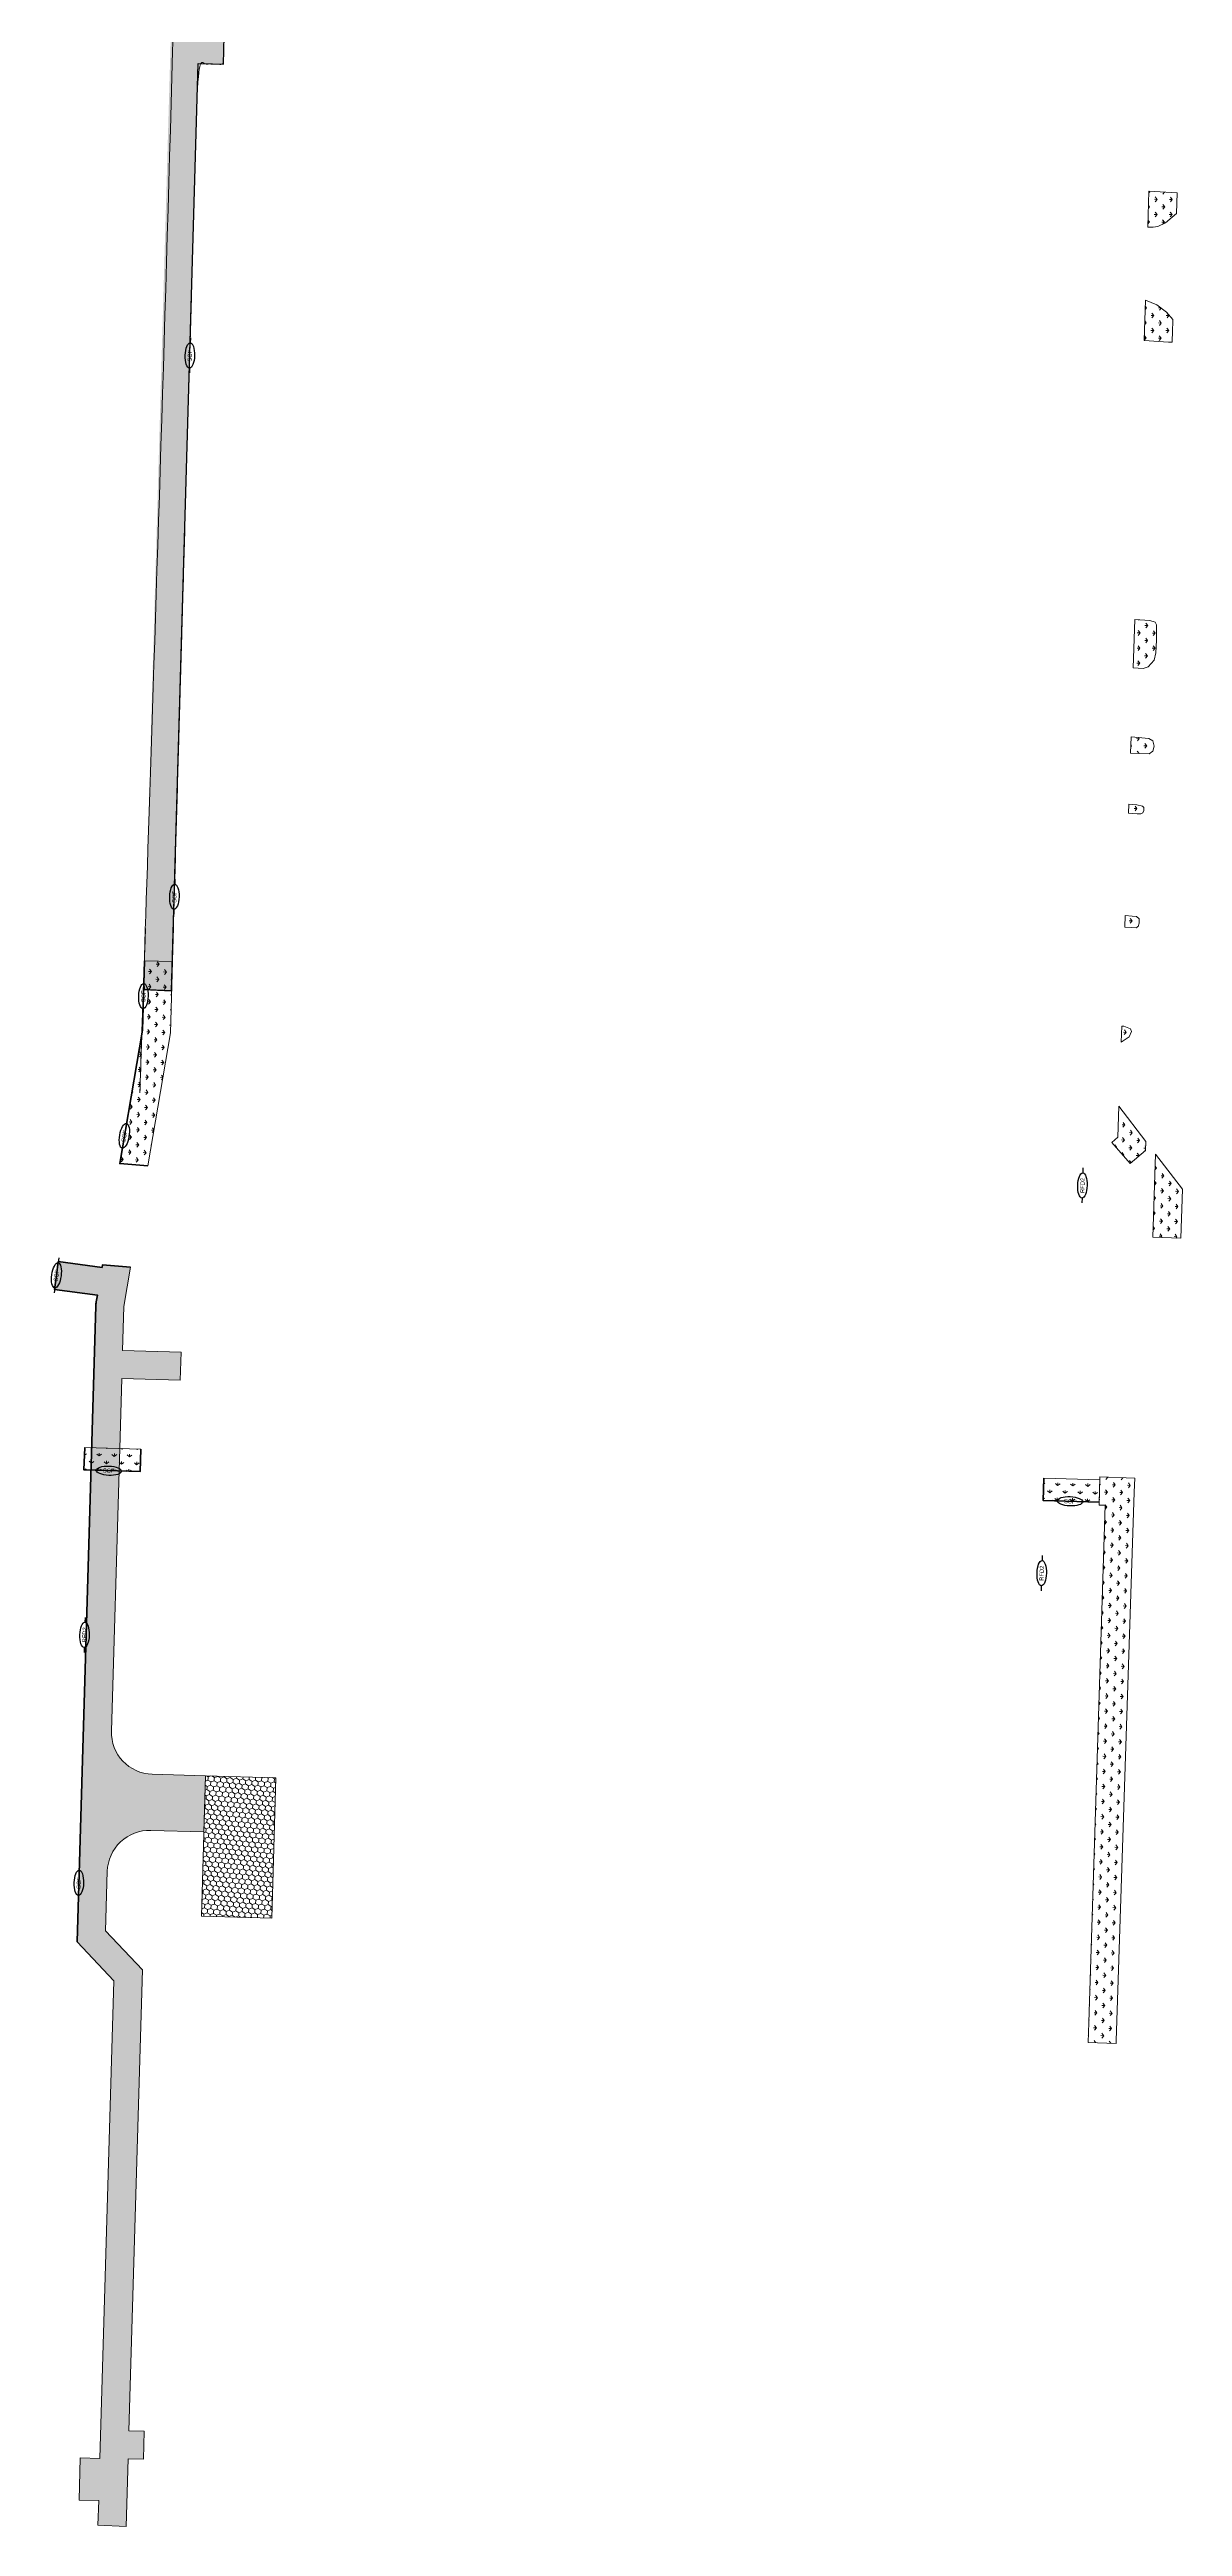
# Model space of a CAD drawing. Extents: x 2536944 to 2538528, y 7112605 to 7129181.
# Drawn here: x 2537880 to 2538283, y 7123111 to 7123994 of the extents above; entities that cross this region are included whole.
import ezdxf

# ---------------------------------------------------------------- set-up
doc = ezdxf.new("R2010")
doc.units = 0
doc.header["$MEASUREMENT"] = 0
for name, color, linetype, lineweight in [('C-SW3P-BSOD-06', 7, 'Continuous', 0), ('C-SW3P-BSOD-07', 7, 'Continuous', 0), ('C-SW3P-BSOD-08', 7, 'Continuous', 0), ('C-SW3P-BSOD-09', 7, 'Continuous', 0), ('C-SW3P-BSOD-10', 7, 'Continuous', 0), ('C-SW3P-BSOD-SS03', 7, 'Continuous', 0), ('C-SW3P-EXIT-06', 7, 'Continuous', 30), ('C-SW3P-RFD-06', 7, 'Continuous', 30), ('C-SW3P-RFD-07', 7, 'Continuous', 30), ('C-SW3P-RFD-10', 7, 'Continuous', 30), ('C-SW3P-RFD-SS03', 7, 'Continuous', 30), ('C-SW3P-SCFN-06', 7, 'Continuous', 30), ('C-SW3P-SCFN-08', 7, 'Continuous', 0), ('C-SW3P-SCFN-09', 7, 'Continuous', 30)]:
    doc.layers.add(name, color=color, linetype=linetype, lineweight=lineweight)
doc.styles.add('L80', font='simplex.shx', dxfattribs={"height": 0.006667})

# ---------------------------------------------------------------- blocks, each defined once
blk = doc.blocks.new('*U26')
at = {"layer": 'C-SW3P-RFD-10'}
for p, q in [((0.1, 12.5), (0.1, 9)), ((-0.1, -9), (-0.1, -12.5))]:
    blk.add_line(p, q, dxfattribs=at)
blk.add_ellipse((0, 0), major_axis=(0.09, 8.99), ratio=0.369951, dxfattribs=at)
at = {"layer": 'C-SW3P-RFD-10', "insert": (-1.5, 0), "char_height": 3, "width": 189.698, "attachment_point": 2, "rotation": 89.4432, "style": 'L80'}
blk.add_mtext('\\FBRIDGE.shx;RFD2\\P ', dxfattribs=at)
blk = doc.blocks.new('*U40')
at = {"layer": 'C-SW3P-RFD-SS03'}
for p, q in [((0.1, 12.5), (0.1, 9)), ((-0.1, -9), (-0.1, -12.5))]:
    blk.add_line(p, q, dxfattribs=at)
blk.add_ellipse((0, 0), major_axis=(0.09, 8.99), ratio=0.369951, dxfattribs=at)
at = {"layer": 'C-SW3P-RFD-SS03', "insert": (-1.5, 0), "char_height": 3, "width": 189.698, "attachment_point": 2, "rotation": 89.4432, "style": 'L80'}
blk.add_mtext('\\FBRIDGE.shx;RFD2\\P ', dxfattribs=at)
blk = doc.blocks.new('*U74')
at = {"layer": 'C-SW3P-SCFN-06'}
for p, q in [((0.1, 12.5), (0.1, 9)), ((-0.1, -9), (-0.1, -12.5))]:
    blk.add_line(p, q, dxfattribs=at)
blk.add_ellipse((0, 0), major_axis=(0.09, 8.99), ratio=0.369951, dxfattribs=at)
at = {"layer": 'C-SW3P-SCFN-06', "insert": (-1.5, -0.2), "char_height": 3, "width": 189.698, "attachment_point": 2, "rotation": 89.4432, "style": 'L80'}
blk.add_mtext('\\FBRIDGE.shx;SCF\\P ', dxfattribs=at)
blk = doc.blocks.new('*U75')
at = {"layer": 'C-SW3P-SCFN-06'}
for p, q in [((0.1, 12.5), (0.1, 9)), ((-0.1, -9), (-0.1, -12.5))]:
    blk.add_line(p, q, dxfattribs=at)
blk.add_ellipse((0, 0), major_axis=(0.09, 8.99), ratio=0.369951, dxfattribs=at)
at = {"layer": 'C-SW3P-SCFN-06', "insert": (-1.5, -0.2), "char_height": 3, "width": 189.698, "attachment_point": 2, "rotation": 89.4432, "style": 'L80'}
blk.add_mtext('\\FBRIDGE.shx;SCF\\P ', dxfattribs=at)
blk = doc.blocks.new('*U76')
at = {"layer": 'C-SW3P-RFD-06'}
for p, q in [((0.1, 12.5), (0.1, 9)), ((-0.1, -9), (-0.1, -12.5))]:
    blk.add_line(p, q, dxfattribs=at)
blk.add_ellipse((0, 0), major_axis=(0.09, 8.99), ratio=0.369951, dxfattribs=at)
at = {"layer": 'C-SW3P-RFD-06', "insert": (-1.5, 0), "char_height": 3, "width": 189.698, "attachment_point": 2, "rotation": 89.4432, "style": 'L80'}
blk.add_mtext('\\FBRIDGE.shx;RFD2\\P ', dxfattribs=at)
blk = doc.blocks.new('*U82')
at = {"layer": 'C-SW3P-RFD-07'}
for p, q in [((0.1, 12.5), (0.1, 9)), ((-0.1, -9), (-0.1, -12.5))]:
    blk.add_line(p, q, dxfattribs=at)
blk.add_ellipse((0, 0), major_axis=(0.09, 8.99), ratio=0.369951, dxfattribs=at)
at = {"layer": 'C-SW3P-RFD-07', "insert": (-1.5, 0), "char_height": 3, "width": 189.698, "attachment_point": 2, "rotation": 89.4432, "style": 'L80'}
blk.add_mtext('\\FBRIDGE.shx;RFD2\\P ', dxfattribs=at)
blk = doc.blocks.new('*U83')
at = {"layer": 'C-SW3P-SCFN-08', "lineweight": 30}
for p, q in [((0.1, 12.5), (0.1, 9)), ((-0.1, -9), (-0.1, -12.5))]:
    blk.add_line(p, q, dxfattribs=at)
blk.add_ellipse((0, 0), major_axis=(0.09, 8.99), ratio=0.369951, dxfattribs=at)
at = {"layer": 'C-SW3P-SCFN-08', "lineweight": 30, "insert": (-1.5, -0.2), "char_height": 3, "width": 189.698, "attachment_point": 2, "rotation": 89.4432, "style": 'L80'}
blk.add_mtext('\\FBRIDGE.shx;SCF\\P ', dxfattribs=at)
blk = doc.blocks.new('*U84')
at = {"layer": 'C-SW3P-SCFN-08', "lineweight": 30}
for p, q in [((0.1, 12.5), (0.1, 9)), ((-0.1, -9), (-0.1, -12.5))]:
    blk.add_line(p, q, dxfattribs=at)
blk.add_ellipse((0, 0), major_axis=(0.09, 8.99), ratio=0.369951, dxfattribs=at)
at = {"layer": 'C-SW3P-SCFN-08', "lineweight": 30, "insert": (-1.5, -0.2), "char_height": 3, "width": 189.698, "attachment_point": 2, "rotation": 89.4432, "style": 'L80'}
blk.add_mtext('\\FBRIDGE.shx;SCF\\P ', dxfattribs=at)
blk = doc.blocks.new('*U87')
at = {"layer": 'C-SW3P-SCFN-09'}
for p, q in [((0.1, 12.5), (0.1, 9)), ((-0.1, -9), (-0.1, -12.5))]:
    blk.add_line(p, q, dxfattribs=at)
blk.add_ellipse((0, 0), major_axis=(0.09, 8.99), ratio=0.369951, dxfattribs=at)
at = {"layer": 'C-SW3P-SCFN-09', "insert": (-1.5, -0.2), "char_height": 3, "width": 189.698, "attachment_point": 2, "rotation": 89.4432, "style": 'L80'}
blk.add_mtext('\\FBRIDGE.shx;SCF\\P ', dxfattribs=at)
blk = doc.blocks.new('*U88')
at = {"layer": 'C-SW3P-SCFN-09'}
for p, q in [((0.1, 12.5), (0.1, 9)), ((-0.1, -9), (-0.1, -12.5))]:
    blk.add_line(p, q, dxfattribs=at)
blk.add_ellipse((0, 0), major_axis=(0.09, 8.99), ratio=0.369951, dxfattribs=at)
at = {"layer": 'C-SW3P-SCFN-09', "insert": (-1.5, -0.2), "char_height": 3, "width": 189.698, "attachment_point": 2, "rotation": 89.4432, "style": 'L80'}
blk.add_mtext('\\FBRIDGE.shx;SCF\\P ', dxfattribs=at)
blk = doc.blocks.new('*U123')
at = {"layer": 'C-SW3P-SCFN-06'}
for p, q in [((0.1, 12.5), (0.1, 9)), ((-0.1, -9), (-0.1, -12.5))]:
    blk.add_line(p, q, dxfattribs=at)
blk.add_ellipse((0, 0), major_axis=(0.09, 8.99), ratio=0.369951, dxfattribs=at)
at = {"layer": 'C-SW3P-SCFN-06', "insert": (-1.5, -0.2), "char_height": 3, "width": 189.698, "attachment_point": 2, "rotation": 89.4432, "style": 'L80'}
blk.add_mtext('\\FBRIDGE.shx;SCF\\P ', dxfattribs=at)
blk = doc.blocks.new('*U124')
at = {"layer": 'C-SW3P-SCFN-06'}
for p, q in [((0.1, 12.5), (0.1, 9)), ((-0.1, -9), (-0.1, -12.5))]:
    blk.add_line(p, q, dxfattribs=at)
blk.add_ellipse((0, 0), major_axis=(0.09, 8.99), ratio=0.369951, dxfattribs=at)
at = {"layer": 'C-SW3P-SCFN-06', "insert": (-1.5, -0.2), "char_height": 3, "width": 189.698, "attachment_point": 2, "rotation": 89.4432, "style": 'L80'}
blk.add_mtext('\\FBRIDGE.shx;SCF\\P ', dxfattribs=at)

msp = doc.modelspace()

# ---------------------------------------------------------------- hatches: boundary and pattern name
at = {"layer": 'C-SW3P-BSOD-06', "lineweight": 13}
h = msp.add_hatch(dxfattribs=at)
h.set_pattern_fill('GRASS', color=256, style=0)
h.set_pattern_definition([(-1.682, (2537862.6656, 7123626.4503), (5.2159, -5.53145), [1.008, -4.368]), (126.9781, (2537863.6731, 7123626.4207), (15.489983, -21.968041), [1.07572, -33.34747]), (229.6585, (2537863.6731, 7123626.4207), (-16.752124, -21.021435), [1.07572, -33.34747]), (126.9781, (2537866.2811, 7123623.655), (15.489983, -21.968041), [1.07572, -33.34747]), (-1.682, (2537865.4313, 7123629.058), (5.2159, -5.53145), [1.008, -4.368]), (229.6585, (2537866.43886, 7123629.0287), (-16.752124, -21.021435), [1.07572, -33.34747])])
h.paths.add_polyline_path([(2537923.42, 7123668.8), (2537913.43, 7123669.08), (2537912.72, 7123644.44), (2537904.65, 7123596.88), (2537914.65, 7123596.02), (2537922.7, 7123643.46)])
h = msp.add_hatch(dxfattribs=at)
h.set_pattern_fill('GRASS', color=256, style=0)
h.set_pattern_definition([(-2.0203, (2537899.315, 7123241.3737), (5.18313, -5.562185), [1.008, -4.368]), (126.63947, (2537900.32236, 7123241.33815), (15.3598687, -22.059212), [1.075725, -33.34747]), (229.31986, (2537900.32236, 7123241.33815), (-16.8760803, -20.9220533), [1.075725, -33.34747]), (126.63947, (2537902.9139, 7123238.55705), (15.3598687, -22.059212), [1.075725, -33.34747]), (-2.0203, (2537902.096, 7123243.965), (5.18313, -5.562185), [1.008, -4.368]), (229.31986, (2537903.10345, 7123243.9297), (-16.8760803, -20.9220533), [1.075725, -33.34747])])
h.paths.add_polyline_path([(2537897.6, 7123135.7), (2537902.6, 7123305.82), (2537889.5, 7123319.71), (2537896.17, 7123546.94), (2537896.69, 7123550.01), (2537881.46, 7123552.07), (2537882.8, 7123561.98), (2537898.37, 7123559.88), (2537898.52, 7123560.8), (2537908.53, 7123560.01), (2537906.15, 7123545.96), (2537905.69, 7123530.32), (2537926.49, 7123529.71), (2537926.19, 7123519.72), (2537905.4, 7123520.33), (2537904.66, 7123495.39), (2537904.43, 7123487.41), (2537901.71, 7123394.79), (2537901.71, 7123394.79, 0.414211), (2537916.26, 7123379.35), (2537935.19, 7123378.82), (2537934.63, 7123358.83), (2537915.68, 7123359.36, 0.414217), (2537900.24, 7123344.81), (2537900.24, 7123344.81), (2537899.62, 7123323.55), (2537912.72, 7123309.66), (2537907.9, 7123145.55), (2537913.39, 7123145.39), (2537913.09, 7123135.39), (2537907.6, 7123135.55), (2537906.9, 7123111.45), (2537896.91, 7123111.9), (2537897.16, 7123120.64), (2537890.17, 7123120.85), (2537890.61, 7123135.91)])
at = {"layer": 'C-SW3P-BSOD-07', "lineweight": 13}
h = msp.add_hatch(dxfattribs=at)
h.set_pattern_fill('GRASS', color=256, style=0)
h.set_pattern_definition([(-1.9833, (2538255.9106, 7123345.3626), (5.18672, -5.55884), [1.008, -4.368]), (126.6765, (2538256.918, 7123345.3277), (15.374108, -22.04929), [1.07572, -33.34747]), (229.35685, (2538256.918, 7123345.3277), (-16.8625683, -20.932945), [1.07572, -33.34747]), (126.6765, (2538259.51134, 7123342.5483), (15.374108, -22.04929), [1.07572, -33.34747]), (-1.9833, (2538258.69, 7123347.956), (5.18672, -5.55884), [1.008, -4.368]), (229.35685, (2538259.6974, 7123347.9211), (-16.8625683, -20.932945), [1.07572, -33.34747])])
h.paths.add_polyline_path([(2538253.52, 7123484.25), (2538253.56, 7123484.24), (2538253.31, 7123476.25), (2538253.26, 7123476.25), (2538253.23, 7123475.25), (2538255.43, 7123475.18), (2538249.56, 7123290.92), (2538249.32, 7123283.87), (2538259.32, 7123283.49), (2538259.35, 7123284.46), (2538265.77, 7123479.85), (2538265.93, 7123484.85), (2538253.55, 7123485.25)])
at = {"layer": 'C-SW3P-BSOD-08', "lineweight": 13}
h = msp.add_hatch(dxfattribs=at)
h.set_pattern_fill('GRASS', color=256, style=0)
h.set_pattern_definition([(268.175, (2537892.322, 7123504.6456), (-5.5445, -5.2021), [1.008, -4.368]), (396.835, (2537892.2902, 7123503.6381), (-22.006699, -15.435013), [1.07572, -33.34747]), (499.5153, (2537892.2902, 7123503.6381), (-20.979488, 16.804627), [1.07572, -33.34747]), (396.835, (2537889.5179, 7123501.03705), (-22.006699, -15.435013), [1.07572, -33.34747]), (268.175, (2537894.9233, 7123501.8733), (-5.5445, -5.2021), [1.008, -4.368]), (499.5153, (2537894.8912, 7123500.86585), (-20.979488, 16.804627), [1.0757, -33.34747])])
h.paths.add_polyline_path([(2537912.18, 7123495.15), (2537892.19, 7123495.79), (2537891.93, 7123487.79), (2537911.92, 7123487.15)])
h = msp.add_hatch(dxfattribs=at)
h.set_pattern_fill('GRASS', color=256, style=0)
h.set_pattern_definition([(268.175, (2538246.835, 7123491.01), (-5.5445, -5.202), [1.008, -4.368]), (396.835, (2538246.8029, 7123490.0024), (-22.0067, -15.435013), [1.0757, -33.34747]), (499.5153, (2538246.8029, 7123490.0024), (-20.979488, 16.804627), [1.0757, -33.34747]), (396.835, (2538244.0306, 7123487.4013), (-22.0067, -15.435013), [1.0757, -33.34747]), (268.175, (2538249.436, 7123488.2376), (-5.5445, -5.202), [1.008, -4.368]), (499.5153, (2538249.4039, 7123487.2301), (-20.979488, 16.804627), [1.0757, -33.34747])])
h.paths.add_polyline_path([(2538253.56, 7123484.24), (2538233.57, 7123484.88), (2538233.32, 7123476.89), (2538253.31, 7123476.25)])
at = {"layer": 'C-SW3P-BSOD-09', "lineweight": 13}
h = msp.add_hatch(dxfattribs=at)
h.set_pattern_fill('GRASS', color=256, style=0)
h.set_pattern_definition([(-1.98334, (2537919.5197, 7123779.7326), (5.186722, -5.558837), [1.008, -4.368]), (126.67647, (2537920.5271, 7123779.6977), (15.3741082, -22.0492902), [1.075725, -33.34747]), (229.35685, (2537920.5271, 7123779.6977), (-16.8625683, -20.9329451), [1.075725, -33.34747]), (126.67647, (2537923.12045, 7123776.91825), (15.3741082, -22.0492902), [1.075725, -33.34747]), (-1.98334, (2537922.299, 7123782.326), (5.186722, -5.558837), [1.008, -4.368]), (229.35685, (2537923.3065, 7123782.291), (-16.8625683, -20.9329451), [1.075725, -33.34747])])
edge = h.paths.add_edge_path()
edge.add_line((2537925.71, 7123748.82), (2537926.99, 7123793.81))
edge.add_line((2537926.99, 7123793.81), (2537932.55, 7123988.67))
edge.add_line((2537932.55, 7123988.67), (2537941.55, 7123988.41))
edge.add_line((2537941.55, 7123988.41), (2537941.84, 7123998.41))
edge.add_line((2537941.84, 7123998.41), (2537932.84, 7123998.66))
edge.add_line((2537932.84, 7123998.66), (2537938.69, 7124203.82))
edge.add_line((2537938.69, 7124203.82), (2537934.64, 7124207.85))
edge.add_line((2537934.64, 7124207.85), (2537920.81, 7124221.59))
edge.add_line((2537920.81, 7124221.59), (2537916.52, 7124342.35))
edge.add_ellipse((2537917.53, 7124350.61), major_axis=(-0.33, 8.94), ratio=0.371625, start_angle=22.98734, end_angle=156.74088, ccw=False)
edge.add_line((2537915.93, 7124358.8), (2537911.87, 7124473.3))
edge.add_line((2537911.87, 7124473.3), (2537910.57, 7124509.96))
edge.add_line((2537910.57, 7124509.96), (2537930.9, 7124510.68))
edge.add_line((2537930.9, 7124510.68), (2537930.6, 7124520.68))
edge.add_line((2537930.6, 7124520.68), (2537910.22, 7124519.96))
edge.add_line((2537910.22, 7124519.96), (2537909.15, 7124550.18))
edge.add_line((2537909.15, 7124550.18), (2537909.07, 7124552.36))
edge.add_line((2537909.07, 7124552.36), (2537907.69, 7124591.28))
edge.add_line((2537907.69, 7124591.28), (2537897.7, 7124590.92))
edge.add_line((2537897.7, 7124590.92), (2537899.15, 7124549.83))
edge.add_line((2537899.15, 7124549.83), (2537901.65, 7124479.38))
edge.add_line((2537901.65, 7124479.38), (2537910.95, 7124217.28))
edge.add_line((2537910.95, 7124217.28), (2537926.51, 7124201.81))
edge.add_line((2537926.51, 7124201.81), (2537916.45, 7124202.09))
edge.add_line((2537916.45, 7124202.09), (2537916.17, 7124192.1))
edge.add_line((2537916.17, 7124192.1), (2537928.35, 7124191.75))
edge.add_line((2537928.35, 7124191.75), (2537913.14, 7123658.92))
edge.add_line((2537913.14, 7123658.92), (2537923.13, 7123658.44))
edge.add_line((2537923.13, 7123658.44), (2537923.14, 7123658.8))
edge.add_line((2537923.14, 7123658.8), (2537925.71, 7123748.82))
at = {"layer": 'C-SW3P-BSOD-10', "lineweight": 13}
h = msp.add_hatch(dxfattribs=at)
h.set_pattern_fill('GRASS', color=256, style=0)
h.set_pattern_definition([(-0.557, (2538272.906, 7123940.306), (5.3235, -5.428), [1.008, -4.368]), (128.103, (2538273.91395, 7123940.2963), (15.918283, -21.6597), [1.0757, -33.3475]), (230.7834, (2538273.91395, 7123940.2963), (-16.336194, -21.34627), [1.0757, -33.3475]), (128.103, (2538276.5757, 7123937.5823), (15.91828, -21.6597), [1.0757, -33.3475]), (-0.557, (2538275.62, 7123942.968), (5.3235, -5.428), [1.008, -4.368]), (230.7834, (2538276.6279, 7123942.958), (-16.336194, -21.34627), [1.0757, -33.3475])])
h.paths.add_polyline_path([(2538274.19, 7123930.69), (2538276.89, 7123931.96), (2538280.74, 7123935.22), (2538280.98, 7123942.58), (2538270.99, 7123943.25), (2538270.57, 7123930.34), (2538272.45, 7123930.36)])
h = msp.add_hatch(dxfattribs=at)
h.set_pattern_fill('GRASS', color=256, style=0)
h.set_pattern_definition([(-0.557, (2538271.7136, 7123898.969), (5.3235, -5.428), [1.008, -4.368]), (128.103, (2538272.7216, 7123898.9592), (15.918283, -21.6597), [1.0757, -33.3475]), (230.7834, (2538272.7216, 7123898.9592), (-16.336194, -21.34627), [1.0757, -33.3475]), (128.103, (2538275.3833, 7123896.2452), (15.918283, -21.6597), [1.0757, -33.3475]), (-0.557, (2538274.4276, 7123901.631), (5.3235, -5.428), [1.008, -4.368]), (230.7834, (2538275.4356, 7123901.621), (-16.336194, -21.34627), [1.0757, -33.3475])])
h.paths.add_polyline_path([(2538269.25, 7123890.08), (2538277.94, 7123889.47), (2538279.23, 7123889.47), (2538279.26, 7123890.29), (2538279.34, 7123892.8), (2538279.5, 7123897.48), (2538277.21, 7123900.17), (2538273.85, 7123902.72), (2538269.72, 7123904.4)])
h = msp.add_hatch(dxfattribs=at)
h.set_pattern_fill('GRASS', color=256, style=0)
h.set_pattern_definition([(-0.557, (2538266.8306, 7123785.8494), (5.3235, -5.428), [1.008, -4.368]), (128.103, (2538267.8386, 7123785.8396), (15.918283, -21.6597), [1.0757, -33.3475]), (230.7834, (2538267.8386, 7123785.8396), (-16.336194, -21.34627), [1.0757, -33.3475]), (128.103, (2538270.5003, 7123783.1256), (15.918283, -21.6597), [1.0757, -33.3475]), (-0.557, (2538269.5446, 7123788.511), (5.3235, -5.428), [1.008, -4.368]), (230.7834, (2538270.5526, 7123788.5014), (-16.336194, -21.34627), [1.0757, -33.34747])])
h.paths.add_polyline_path([(2538273.2, 7123789.71), (2538271.25, 7123790.3), (2538265.98, 7123790.62), (2538265.41, 7123773.45), (2538268.93, 7123773.2), (2538270.68, 7123773.83), (2538272.81, 7123776.15), (2538273.47, 7123778.77), (2538273.71, 7123783.31), (2538273.67, 7123788.8)])
h = msp.add_hatch(dxfattribs=at)
h.set_pattern_fill('GRASS', color=256, style=0)
h.set_pattern_definition([(-0.56, (2538266.52, 7123748.3276), (5.3235, -5.428), [1.008, -4.368]), (128.103, (2538267.52795, 7123748.31785), (15.91828, -21.6597), [1.0757, -33.3475]), (230.783, (2538267.52795, 7123748.31785), (-16.33619, -21.34627), [1.0757, -33.3475]), (128.103, (2538270.1897, 7123745.60386), (15.91828, -21.6597), [1.0757, -33.3475]), (-0.56, (2538269.234, 7123750.9894), (5.3235, -5.428), [1.008, -4.368]), (230.783, (2538270.2419, 7123750.9796), (-16.336194, -21.34627), [1.0757, -33.3475])])
h.paths.add_polyline_path([(2538272.43, 7123747.5), (2538270.96, 7123748.27), (2538264.61, 7123748.92), (2538264.42, 7123743.09), (2538271.12, 7123742.85), (2538272.41, 7123743.82), (2538272.83, 7123745.59)])
h = msp.add_hatch(dxfattribs=at)
h.set_pattern_fill('GRASS', color=256, style=0)
h.set_pattern_definition([(-0.56, (2538263.036, 7123726.046), (5.3235, -5.428), [1.008, -4.368]), (128.103, (2538264.0442, 7123726.036), (15.91828, -21.6597), [1.0757, -33.3475]), (230.783, (2538264.0442, 7123726.036), (-16.33619, -21.34627), [1.0757, -33.3475]), (128.103, (2538266.7059, 7123723.322), (15.91828, -21.6597), [1.0757, -33.3475]), (-0.56, (2538265.75, 7123728.7075), (5.3235, -5.428), [1.008, -4.368]), (230.783, (2538266.7582, 7123728.6977), (-16.33619, -21.34627), [1.0757, -33.3475])])
h.paths.add_polyline_path([(2538268.75, 7123724.15), (2538266.69, 7123724.68), (2538263.82, 7123724.9), (2538263.71, 7123721.66), (2538266.81, 7123721.5), (2538268.12, 7123721.47), (2538268.83, 7123721.82), (2538269.18, 7123722.67), (2538269.2, 7123723.68)])
h = msp.add_hatch(dxfattribs=at)
h.set_pattern_fill('GRASS', color=256, style=0)
h.set_pattern_definition([(-1.98, (2538261.358, 7123686.1243), (5.1867, -5.559), [1.008, -4.368]), (126.676, (2538262.36555, 7123686.0894), (15.37411, -22.04929), [1.0757, -33.3475]), (229.357, (2538262.36555, 7123686.0894), (-16.86257, -20.932945), [1.0757, -33.3475]), (126.676, (2538264.9589, 7123683.31), (15.3741, -22.04929), [1.0757, -33.3475]), (-1.98, (2538264.1376, 7123688.7177), (5.1867, -5.559), [1.008, -4.368]), (229.357, (2538265.145, 7123688.6828), (-16.86257, -20.932945), [1.0757, -33.3475])])
h.paths.add_polyline_path([(2538267.15, 7123681.33), (2538267.55, 7123682.52), (2538267.57, 7123684.02), (2538266.59, 7123684.86), (2538265.01, 7123684.99), (2538262.51, 7123685.19), (2538262.38, 7123681.02), (2538264.87, 7123680.9), (2538266.39, 7123680.82)])
h = msp.add_hatch(dxfattribs=at)
h.set_pattern_fill('GRASS', color=256, style=0)
h.set_pattern_definition([(-1.98, (2538259.275, 7123646.4157), (5.1867, -5.559), [1.008, -4.368]), (126.676, (2538260.2826, 7123646.3808), (15.37411, -22.04929), [1.0757, -33.3475]), (229.357, (2538260.2826, 7123646.3808), (-16.86257, -20.932945), [1.0757, -33.3475]), (126.676, (2538262.876, 7123643.6014), (15.3741, -22.04929), [1.0757, -33.3475]), (-1.983, (2538262.0546, 7123649.009), (5.1867, -5.5588), [1.008, -4.368]), (229.357, (2538263.062, 7123648.97414), (-16.86257, -20.932945), [1.0757, -33.3475])])
h.paths.add_polyline_path([(2538264.42, 7123644.81), (2538262, 7123645.8), (2538261.32, 7123645.8), (2538261.12, 7123640.09), (2538263.93, 7123641.96), (2538264.76, 7123643.96)])
h = msp.add_hatch(dxfattribs=at)
h.set_pattern_fill('GRASS', color=256, style=0)
h.set_pattern_definition([(-1.983, (2538261.249, 7123605.2924), (5.1867, -5.5588), [1.008, -4.368]), (126.6765, (2538262.2562, 7123605.2575), (15.37411, -22.04929), [1.0757, -33.3475]), (229.357, (2538262.2562, 7123605.2575), (-16.86257, -20.932945), [1.0757, -33.3475]), (126.6765, (2538264.8495, 7123602.4781), (15.37411, -22.04929), [1.0757, -33.34747]), (-1.983, (2538264.028, 7123607.886), (5.1867, -5.5588), [1.008, -4.368]), (229.357, (2538265.0356, 7123607.8509), (-16.86257, -20.932945), [1.0757, -33.3475])])
h.paths.add_polyline_path([(2538259.92, 7123606.27), (2538257.79, 7123604.43), (2538264.33, 7123596.86), (2538269.77, 7123601.56), (2538269.87, 7123604.7), (2538260.28, 7123617.32)])
at = {"layer": 'C-SW3P-BSOD-SS03', "lineweight": 13}
h = msp.add_hatch(dxfattribs=at)
h.set_pattern_fill('GRASS', color=256, style=0)
h.set_pattern_definition([(-1.88, (2538272.3307, 7123584.555), (5.1969, -5.5494), [1.008, -4.368]), (126.781, (2538273.3382, 7123584.5222), (15.41432, -22.0212), [1.0757, -33.34747]), (229.4614, (2538273.3382, 7123584.5222), (-16.82434, -20.96368), [1.0757, -33.34747]), (126.781, (2538275.9366, 7123581.7475), (15.41432, -22.0212), [1.0757, -33.34747]), (-1.88, (2538275.1054, 7123587.1536), (5.1969, -5.5494), [1.008, -4.368]), (229.4614, (2538276.11285, 7123587.1206), (-16.82434, -20.96368), [1.0757, -33.34747])])
h.paths.add_polyline_path([(2538282.91, 7123587.73), (2538273.31, 7123600.18), (2538272.34, 7123570.62), (2538282.34, 7123570.29)])
at = {"layer": 'C-SW3P-EXIT-06', "linetype": 'Continuous', "lineweight": 13}
h = msp.add_hatch(dxfattribs=at)
h.set_pattern_fill('HONEY', color=256, style=0)
h.set_pattern_definition([(84.272, (2537932.07, 7123348.9754), (4.1223, -3.79033), [1.12, -2.24]), (147.7073, (2537932.1816, 7123350.0898), (4.122305, -3.79033), [1.2522, -13.77418]), (200.8374, (2537931.1231, 7123350.7588), (-4.792962, -2.89612), [1.2522, -13.77418]), (264.272, (2537929.953, 7123350.3134), (-4.79296, -2.8961), [1.12, -2.24]), (-32.2927, (2537929.841, 7123349.199), (8.57994, -4.237434), [1.2522, -13.77418]), (20.8374, (2537930.8996, 7123348.53), (-4.792962, -2.89612), [1.2522, -13.77418]), (84.272, (2537929.841, 7123349.199), (4.1223, -3.79033), [1.12, -2.24]), (147.7073, (2537929.9528, 7123350.3134), (4.122305, -3.79033), [1.2522, -13.77418]), (84.272, (2537931.123, 7123350.759), (4.1223, -3.79033), [0.56, -2.8]), (84.272, (2537930.8437, 7123347.973), (4.1223, -3.79033), [0.56, -2.8]), (147.7073, (2537930.8996, 7123348.53), (4.122305, -3.79033), [1.2522, -13.77418]), (200.8374, (2537929.841, 7123349.199), (-4.792962, -2.89612), [1.2522, -13.77418]), (20.8374, (2537928.6707, 7123348.7536), (-4.792962, -2.89612), [1.2522, -13.77418]), (264.272, (2537931.179, 7123351.316), (-4.79296, -2.8961), [0.56, -2.8]), (-32.2927, (2537931.1231, 7123350.7588), (8.57994, -4.237434), [1.2522, -13.77418]), (20.8374, (2537932.1816, 7123350.0898), (-4.792962, -2.89612), [1.2522, -13.77418]), (147.7073, (2537933.1284, 7123348.3064), (4.122305, -3.79033), [1.2522, -13.77418]), (200.8374, (2537932.0699, 7123348.9754), (-4.792962, -2.89612), [1.2522, -13.77418]), (264.272, (2537930.8996, 7123348.53), (-4.79296, -2.8961), [0.56, -2.8]), (-32.2927, (2537928.8943, 7123350.9824), (8.57994, -4.237434), [1.2522, -13.77418]), (20.8374, (2537929.9528, 7123350.3134), (-4.792962, -2.89612), [1.2522, -13.77418]), (84.272, (2537928.8943, 7123350.9824), (4.1223, -3.79033), [0.56, -2.8]), (264.272, (2537928.6707, 7123348.7536), (-4.79296, -2.8961), [0.56, -2.8])])
h.paths.add_polyline_path([(2537933.78, 7123328.84), (2537958.77, 7123328.14), (2537960.18, 7123378.12), (2537935.19, 7123378.82)])

# ---------------------------------------------------------------- linework, layer by layer
at = {"layer": 'C-SW3P-BSOD-06', "lineweight": 13}
for p, q in [((2537901.71, 7123394.79), (2537901.71, 7123394.79)), ((2537900.24, 7123344.81), (2537900.24, 7123344.81)), ((2537900.24, 7123344.81), (2537900.24, 7123344.81)), ((2537900.24, 7123344.81), (2537900.24, 7123344.81)), ((2537900.24, 7123344.81), (2537900.24, 7123344.81))]:
    msp.add_line(p, q, dxfattribs=at)
at = {"layer": 'C-SW3P-BSOD-06', "lineweight": 13, "flags": 128}
msp.add_lwpolyline([(2537904.65, 7123596.88), (2537914.65, 7123596.02), (2537922.7, 7123643.46), (2537923.42, 7123668.8), (2537913.43, 7123669.08), (2537912.72, 7123644.44), (2537904.65, 7123596.88)], dxfattribs=at)
at = {"layer": 'C-SW3P-BSOD-06', "lineweight": 0, "flags": 128}
msp.add_lwpolyline([(2537923.42, 7123668.8), (2537913.43, 7123669.08), (2537912.72, 7123644.44), (2537904.65, 7123596.88), (2537914.65, 7123596.02), (2537922.7, 7123643.46)], close=True, dxfattribs=at)
at = {"layer": 'C-SW3P-BSOD-06', "lineweight": 13, "flags": 128}
msp.add_lwpolyline([(2537897.6, 7123135.7), (2537902.6, 7123305.82), (2537889.5, 7123319.71), (2537896.17, 7123546.94), (2537896.69, 7123550.01), (2537881.46, 7123552.07), (2537882.8, 7123561.98), (2537898.37, 7123559.88), (2537898.52, 7123560.8), (2537908.53, 7123560.01), (2537906.15, 7123545.96), (2537905.69, 7123530.32), (2537926.49, 7123529.71), (2537926.19, 7123519.72), (2537905.4, 7123520.33), (2537904.66, 7123495.39), (2537904.43, 7123487.41), (2537901.71, 7123394.79), (2537901.71, 7123394.79, 0.414211), (2537916.26, 7123379.35), (2537916.26, 7123379.35), (2537935.19, 7123378.82), (2537934.63, 7123358.83), (2537915.68, 7123359.36), (2537915.68, 7123359.36, 0.414217), (2537900.24, 7123344.81), (2537900.24, 7123344.81), (2537899.62, 7123323.55), (2537912.72, 7123309.66), (2537907.9, 7123145.55), (2537913.39, 7123145.39), (2537913.09, 7123135.39), (2537907.6, 7123135.55), (2537906.9, 7123111.45), (2537896.91, 7123111.9), (2537897.16, 7123120.64), (2537890.17, 7123120.85), (2537890.61, 7123135.91)], format="xyb", close=True, dxfattribs=at)
at = {"layer": 'C-SW3P-BSOD-07', "lineweight": 13, "flags": 128}
msp.add_lwpolyline([(2538249.32, 7123283.87), (2538259.32, 7123283.49), (2538259.35, 7123284.46), (2538265.77, 7123479.85), (2538265.93, 7123484.85), (2538253.55, 7123485.25), (2538253.23, 7123475.25), (2538255.43, 7123475.18), (2538249.56, 7123290.92)], close=True, dxfattribs=at)
at = {"layer": 'C-SW3P-BSOD-07', "lineweight": 0, "flags": 128}
msp.add_lwpolyline([(2538253.52, 7123484.25), (2538253.56, 7123484.24), (2538253.31, 7123476.25), (2538253.26, 7123476.25), (2538253.23, 7123475.25), (2538255.43, 7123475.18), (2538249.56, 7123290.92), (2538249.32, 7123283.87), (2538259.32, 7123283.49), (2538259.35, 7123284.46), (2538265.77, 7123479.85), (2538265.93, 7123484.85), (2538253.55, 7123485.25)], close=True, dxfattribs=at)
at = {"layer": 'C-SW3P-BSOD-08', "lineweight": 13, "flags": 128}
for points in [[(2537912.18, 7123495.15), (2537892.19, 7123495.79), (2537891.93, 7123487.79), (2537911.92, 7123487.15)], [(2538253.56, 7123484.24), (2538233.57, 7123484.88), (2538233.32, 7123476.89), (2538253.31, 7123476.25)]]:
    msp.add_lwpolyline(points, close=True, dxfattribs=at)
at = {"layer": 'C-SW3P-BSOD-09', "lineweight": 13}
msp.add_line((2537932.55, 7123988.67), (2537923.14, 7123658.8), dxfattribs=at)
at = {"layer": 'C-SW3P-BSOD-09', "linetype": 'Continuous', "lineweight": 13}
for p, q in [((2537926.99, 7123793.52), (2537926.98, 7123793.52)), ((2537926.98, 7123793.42), (2537926.99, 7123793.42)), ((2537926.99, 7123793.33), (2537926.98, 7123793.31))]:
    msp.add_line(p, q, dxfattribs=at)
at = {"layer": 'C-SW3P-BSOD-09', "lineweight": 13}
msp.add_rational_spline([(2537925.71, 7123748.82), (2537926.35, 7123771.32), (2537926.99, 7123793.81), (2537929.77, 7123891.24), (2537932.55, 7123988.67), (2537937.05, 7123988.54), (2537941.55, 7123988.41), (2537941.69, 7123993.41), (2537941.84, 7123998.41), (2537937.34, 7123998.54), (2537932.84, 7123998.66), (2537935.77, 7124101.24), (2537938.69, 7124203.82), (2537936.67, 7124205.84), (2537934.64, 7124207.85), (2537927.73, 7124214.72), (2537920.81, 7124221.59), (2537918.66, 7124281.97), (2537916.52, 7124342.35), (2537914.42, 7124344.61), (2537914.21, 7124350.51), (2537914, 7124356.42), (2537915.93, 7124358.8), (2537913.9, 7124416.05), (2537911.87, 7124473.3), (2537911.22, 7124491.63), (2537910.57, 7124509.96), (2537920.73, 7124510.32), (2537930.9, 7124510.68), (2537930.75, 7124515.68), (2537930.6, 7124520.68), (2537920.41, 7124520.32), (2537910.22, 7124519.96), (2537909.68, 7124535.07), (2537909.15, 7124550.18), (2537909.11, 7124551.27), (2537909.07, 7124552.36), (2537908.38, 7124571.82), (2537907.69, 7124591.28), (2537902.7, 7124591.1), (2537897.7, 7124590.92), (2537898.43, 7124570.38), (2537899.15, 7124549.83), (2537900.4, 7124514.61), (2537901.65, 7124479.38), (2537906.3, 7124348.33), (2537910.95, 7124217.28), (2537918.73, 7124209.54), (2537926.51, 7124201.81), (2537921.48, 7124201.95), (2537916.45, 7124202.09), (2537916.31, 7124197.09), (2537916.17, 7124192.1), (2537922.26, 7124191.92), (2537928.35, 7124191.75), (2537920.74, 7123925.33), (2537913.14, 7123658.92), (2537918.13, 7123658.68), (2537923.13, 7123658.44), (2537923.13, 7123658.62), (2537923.14, 7123658.8), (2537924.42, 7123703.81), (2537925.71, 7123748.82)], [1, 1, 1, 1, 1, 1, 1, 1, 1, 1, 1, 1, 1, 1, 1, 1, 1, 1, 1, 0.83447887715, 1, 0.83447887715, 1, 1, 1, 1, 1, 1, 1, 1, 1, 1, 1, 1, 1, 1, 1, 1, 1, 1, 1, 1, 1, 1, 1, 1, 1, 1, 1, 1, 1, 1, 1, 1, 1, 1, 1, 1, 1, 1, 1, 1, 1], degree=2, knots=[0, 0, 0, 0.037037, 0.037037, 0.074074, 0.074074, 0.111111, 0.111111, 0.148148, 0.148148, 0.185185, 0.185185, 0.222222, 0.222222, 0.259259, 0.259259, 0.296296, 0.296296, 0.333333, 0.333333, 0.5, 0.5, 0.666667, 0.666667, 0.683333, 0.683333, 0.7, 0.7, 0.716667, 0.716667, 0.733333, 0.733333, 0.75, 0.75, 0.766667, 0.766667, 0.783333, 0.783333, 0.8, 0.8, 0.816667, 0.816667, 0.833333, 0.833333, 0.85, 0.85, 0.866667, 0.866667, 0.883333, 0.883333, 0.9, 0.9, 0.916667, 0.916667, 0.933333, 0.933333, 0.95, 0.95, 0.966667, 0.966667, 0.983333, 0.983333, 1, 1, 1], dxfattribs=at)
at = {"layer": 'C-SW3P-BSOD-10', "lineweight": 13, "flags": 128}
for points in [[(2538274.19, 7123930.69), (2538276.89, 7123931.96), (2538280.74, 7123935.22), (2538280.98, 7123942.58), (2538270.99, 7123943.25), (2538270.57, 7123930.34), (2538272.45, 7123930.36)], [(2538269.25, 7123890.08), (2538277.94, 7123889.47), (2538279.23, 7123889.47), (2538279.26, 7123890.29), (2538279.34, 7123892.8), (2538279.5, 7123897.48), (2538277.21, 7123900.17), (2538273.85, 7123902.72), (2538269.72, 7123904.4)], [(2538273.2, 7123789.71), (2538271.25, 7123790.3), (2538265.98, 7123790.62), (2538265.41, 7123773.45), (2538268.93, 7123773.2), (2538270.68, 7123773.83), (2538272.81, 7123776.15), (2538273.47, 7123778.77), (2538273.71, 7123783.31), (2538273.67, 7123788.8)], [(2538272.43, 7123747.5), (2538270.96, 7123748.27), (2538264.61, 7123748.92), (2538264.42, 7123743.09), (2538271.12, 7123742.85), (2538272.41, 7123743.82), (2538272.83, 7123745.59)], [(2538268.75, 7123724.15), (2538266.69, 7123724.68), (2538263.82, 7123724.9), (2538263.71, 7123721.66), (2538266.81, 7123721.5), (2538268.12, 7123721.47), (2538268.83, 7123721.82), (2538269.18, 7123722.67), (2538269.2, 7123723.68)], [(2538262.51, 7123685.19), (2538262.38, 7123681.02), (2538264.87, 7123680.9), (2538266.39, 7123680.82), (2538267.15, 7123681.33), (2538267.55, 7123682.52), (2538267.57, 7123684.02), (2538266.59, 7123684.86), (2538265.01, 7123684.99)], [(2538267.15, 7123681.33), (2538267.55, 7123682.52), (2538267.57, 7123684.02), (2538266.59, 7123684.86), (2538265.01, 7123684.99), (2538262.51, 7123685.19), (2538262.38, 7123681.02), (2538264.87, 7123680.9), (2538266.39, 7123680.82)], [(2538264.42, 7123644.81), (2538262, 7123645.8), (2538261.32, 7123645.8), (2538261.12, 7123640.09), (2538263.93, 7123641.96), (2538264.76, 7123643.96)], [(2538269.87, 7123604.7), (2538260.28, 7123617.32), (2538259.92, 7123606.27), (2538257.79, 7123604.43), (2538264.33, 7123596.86), (2538269.77, 7123601.56)], [(2538259.92, 7123606.27), (2538257.79, 7123604.43), (2538264.33, 7123596.86), (2538269.77, 7123601.56), (2538269.87, 7123604.7), (2538260.28, 7123617.32)]]:
    msp.add_lwpolyline(points, close=True, dxfattribs=at)
msp.add_lwpolyline([(2538261.32, 7123645.8), (2538261.12, 7123640.09), (2538263.93, 7123641.96), (2538264.76, 7123643.96), (2538264.42, 7123644.81), (2538262, 7123645.8), (2538261.32, 7123645.8)], dxfattribs=at)
at = {"layer": 'C-SW3P-BSOD-SS03', "lineweight": 13, "flags": 128}
msp.add_lwpolyline([(2538282.91, 7123587.73), (2538273.31, 7123600.18), (2538272.34, 7123570.62), (2538282.34, 7123570.29)], close=True, dxfattribs=at)
at = {"layer": 'C-SW3P-EXIT-06', "lineweight": 13, "flags": 128}
msp.add_lwpolyline([(2537933.78, 7123328.84), (2537958.77, 7123328.14), (2537960.18, 7123378.12), (2537935.19, 7123378.82)], close=True, dxfattribs=at)
at = {"layer": 'C-SW3P-SCFN-06', "lineweight": 40, "flags": 128}
msp.add_lwpolyline([(2537913.43, 7123669.08), (2537912.72, 7123644.44), (2537904.65, 7123596.88), (2537914.65, 7123596.02)], dxfattribs=at)
msp.add_lwpolyline([(2537902.6, 7123305.82), (2537889.5, 7123319.71), (2537896.15, 7123546.25, -0.034717), (2537896.29, 7123547.63), (2537896.69, 7123550.01), (2537881.46, 7123552.07), (2537882.13, 7123557.03), (2537882.8, 7123561.98), (2537898.37, 7123559.88), (2537898.52, 7123560.8), (2537908.53, 7123560.01)], format="xyb", dxfattribs=at)
at = {"layer": 'C-SW3P-SCFN-08', "lineweight": 40, "flags": 128}
for points in [[(2537892.19, 7123495.79), (2537891.93, 7123487.79), (2537911.92, 7123487.15), (2537912.18, 7123495.15)], [(2538253.26, 7123476.25), (2538233.32, 7123476.89), (2538233.57, 7123484.88)]]:
    msp.add_lwpolyline(points, dxfattribs=at)
at = {"layer": 'C-SW3P-SCFN-09', "lineweight": 30, "flags": 128}
msp.add_lwpolyline([(2537913.14, 7123658.92), (2537923.13, 7123658.44), (2537932.55, 7123988.67), (2537941.55, 7123988.41), (2537941.84, 7123998.41), (2537932.84, 7123998.66), (2537938.69, 7124203.82), (2537920.81, 7124221.59), (2537910.57, 7124509.96), (2537930.9, 7124510.68), (2537930.6, 7124520.68), (2537910.22, 7124519.96), (2537907.69, 7124591.28), (2537897.7, 7124590.92)], dxfattribs=at)

# ---------------------------------------------------------------- block references
at = {"layer": 'C-SW3P-RFD-06', "xscale": 0.4999999999999999, "yscale": 0.4999999999999999, "zscale": 0.4999999999999999, "rotation": 358.9418207295481}
msp.add_blockref('*U76', (2537892.13, 7123429), dxfattribs=at)
at = {"layer": 'C-SW3P-RFD-07', "xscale": 0.5000000000000001, "yscale": 0.5000000000000001, "zscale": 0.5000000000000001, "rotation": 358.8750732905126}
msp.add_blockref('*U82', (2538232.82, 7123451), dxfattribs=at)
at = {"layer": 'C-SW3P-RFD-10', "xscale": 0.5000000000000001, "yscale": 0.5000000000000001, "zscale": 0.5000000000000001, "rotation": 358.8750732905126}
msp.add_blockref('*U26', (2538247.31, 7123589.1), dxfattribs=at)
at = {"layer": 'C-SW3P-RFD-SS03', "xscale": 0.5000000000000001, "yscale": 0.5000000000000001, "zscale": 0.5000000000000001, "rotation": 358.8750732905126}
msp.add_blockref('*U40', (2538247.31, 7123589.1), dxfattribs=at)
at = {"layer": 'C-SW3P-SCFN-06'}
for name, p, xscale, yscale, zscale, rotation in [('*U124', (2537913.08, 7123656.54), 0.4999999999999999, 0.4999999999999999, 0.4999999999999999, 358.9820796876572), ('*U123', (2537906.3, 7123606.74), 0.4999999999999999, 0.4999999999999999, 0.4999999999999999, 351.0932912814309), ('*U74', (2537882.13, 7123557.07), 0.4999999999999999, 0.4999999999999999, 0.4999999999999999, 352.8569625762282), ('*U75', (2537890.11, 7123340.71), 0.5, 0.5, 0.5, 358.8099655333967)]:
    msp.add_blockref(name, p, dxfattribs=dict(at, xscale=xscale, yscale=yscale, zscale=zscale, rotation=rotation))
at = {"layer": 'C-SW3P-SCFN-08', "lineweight": 30, "xscale": 0.5, "yscale": 0.5, "zscale": 0.5, "rotation": 268.3260325037574}
for name, p in [('*U83', (2537900.8, 7123487.48)), ('*U84', (2538242.91, 7123476.58))]:
    msp.add_blockref(name, p, dxfattribs=at)
at = {"layer": 'C-SW3P-SCFN-09', "xscale": 0.4999999999999999, "yscale": 0.4999999999999999, "zscale": 0.4999999999999999, "rotation": 358.8754361074554}
for name, p in [('*U88', (2537929.62, 7123884.71)), ('*U87', (2537924.1, 7123691.92))]:
    msp.add_blockref(name, p, dxfattribs=at)

doc.saveas('drawing.dxf')
